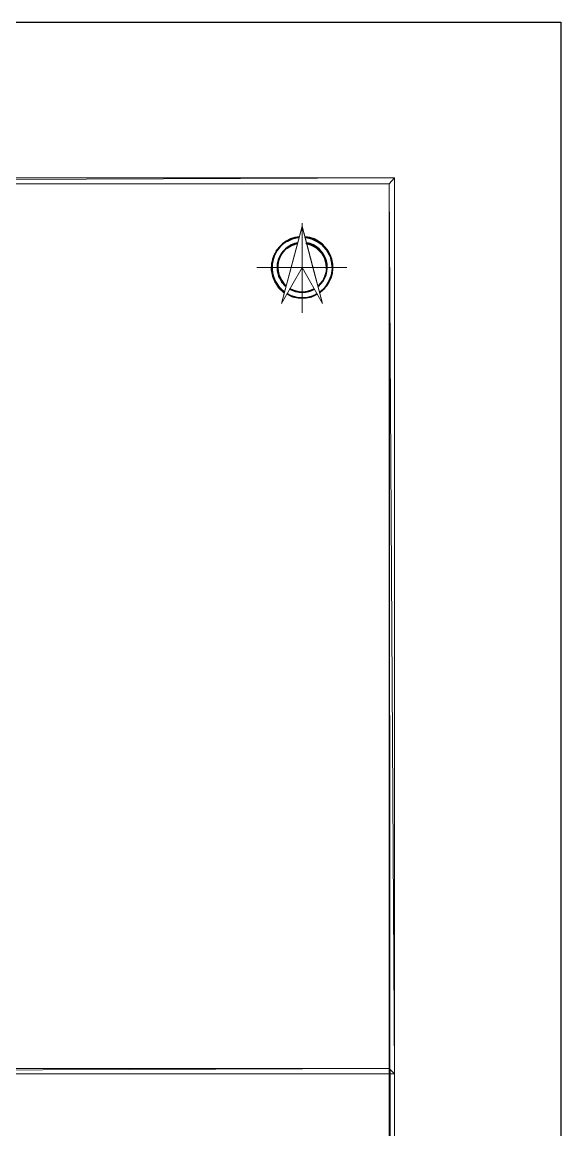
# Model space of a CAD drawing. Header units: inches. Extents: x 27 to 868, y 19 to 613.
# Drawn here: x 816.7 to 867.6, y 508.1 to 612.8 of the extents above; entities that cross this region are included whole.
import ezdxf

# ---------------------------------------------------------------- set-up
doc = ezdxf.new("R2010")
doc.units = ezdxf.units.IN
doc.header["$MEASUREMENT"] = 0
doc.layers.add('PDF_Geometry', color=7, linetype='Continuous')

msp = doc.modelspace()

# ---------------------------------------------------------------- linework, layer by layer
at = {"layer": 'PDF_Geometry', "lineweight": 25}
msp.add_lwpolyline([(26.63, 612.78), (867.64, 612.78), (867.64, 229.17)], dxfattribs=at)
at = {"layer": 'PDF_Geometry', "lineweight": 0}
for points in [[(55.41, 598.05), (55.91, 597.51), (851.92, 598.05), (55.41, 598.05)], [(55.91, 597.51), (851.92, 598.05), (851.42, 597.51), (55.91, 597.51)], [(720.4, 598.05), (720.9, 597.51), (851.92, 598.05), (720.4, 598.05)], [(720.9, 597.51), (851.92, 598.05), (851.42, 597.51), (720.9, 597.51)], [(851.92, 598.05), (851.42, 597.51)], [(851.92, 598.05), (851.42, 597.51), (851.75, 229.17)], [(851.92, 598.05), (851.42, 597.51), (851.92, 513.38), (851.92, 598.05)], [(851.92, 229.17), (851.92, 598.05)], [(851.42, 597.51), (851.75, 229.17)], [(851.42, 229.17), (851.42, 597.51)], [(851.42, 229.17), (851.42, 597.51)], [(851.42, 597.51), (851.92, 513.38), (851.42, 513.87), (851.42, 597.51)], [(843.18, 593.77), (843.18, 593.46)], [(841.24, 586.2), (843.18, 593.5), (845.12, 586.2)], [(840.75, 591.2), (840.84, 591.2), (841.15, 591.65), (840.75, 591.2)], [(840.84, 591.2), (841.15, 591.65), (841.2, 591.65), (840.84, 591.2)], [(841.15, 591.65), (841.2, 591.65), (841.2, 591.7), (841.15, 591.65)], [(841.2, 591.7), (841.24, 591.7), (841.65, 592.01), (841.2, 591.7)], [(841.2, 591.65), (841.2, 591.7), (841.24, 591.7), (841.2, 591.65)], [(841.24, 591.7), (841.65, 592.01), (841.69, 592.01), (841.24, 591.7)], [(841.65, 592.01), (841.69, 592.01), (841.69, 592.06), (841.65, 592.01)], [(841.69, 592.06), (841.83, 592.06), (842.14, 592.28), (841.69, 592.06)], [(841.69, 592.01), (841.69, 592.06), (841.83, 592.06), (841.69, 592.01)], [(841.69, 591.38), (841.78, 591.38), (842.1, 591.65), (841.69, 591.38)], [(841.78, 591.38), (842.1, 591.65), (842.19, 591.65), (841.78, 591.38)], [(841.83, 592.06), (842.14, 592.28), (842.28, 592.28), (841.83, 592.06)], [(842.1, 591.65), (842.19, 591.65), (842.19, 591.7), (842.1, 591.65)], [(842.14, 592.28), (842.28, 592.28), (842.28, 592.33), (842.14, 592.28)], [(842.19, 591.7), (842.37, 591.7), (842.59, 591.83), (842.19, 591.7)], [(842.19, 591.65), (842.19, 591.7), (842.37, 591.7), (842.19, 591.65)], [(842.28, 592.33), (842.5, 592.33), (842.64, 592.42), (842.28, 592.33)], [(842.28, 592.28), (842.28, 592.33), (842.5, 592.33), (842.28, 592.28)], [(842.37, 591.7), (842.59, 591.83), (842.73, 591.83), (842.37, 591.7)], [(842.5, 592.33), (842.64, 592.42), (842.91, 592.42), (842.5, 592.33)], [(842.73, 591.88), (842.59, 591.83), (842.73, 591.83), (842.73, 591.88)], [(842.91, 592.47), (842.64, 592.42), (842.91, 592.42), (842.91, 592.47)], [(843.45, 592.47), (843.45, 592.42), (843.67, 592.42), (843.45, 592.47)], [(843.81, 592.33), (844.08, 592.33), (843.45, 592.42), (843.81, 592.33)], [(844.08, 592.33), (843.45, 592.42), (843.67, 592.42), (844.08, 592.33)], [(843.58, 591.88), (843.58, 591.83), (843.76, 591.83), (843.58, 591.88)], [(843.99, 591.7), (844.17, 591.7), (843.58, 591.83), (843.99, 591.7)], [(844.17, 591.7), (843.58, 591.83), (843.76, 591.83), (844.17, 591.7)], [(844.08, 592.28), (844.17, 592.28), (843.81, 592.33), (844.08, 592.28)], [(844.17, 592.28), (843.81, 592.33), (844.08, 592.33), (844.17, 592.28)], [(844.12, 591.65), (844.21, 591.65), (843.99, 591.7), (844.12, 591.65)], [(844.21, 591.65), (843.99, 591.7), (844.17, 591.7), (844.21, 591.65)], [(844.53, 592.06), (844.67, 592.06), (844.08, 592.28), (844.53, 592.06)], [(844.67, 592.06), (844.08, 592.28), (844.17, 592.28), (844.67, 592.06)], [(844.58, 591.38), (844.67, 591.38), (844.12, 591.65), (844.58, 591.38)], [(844.67, 591.38), (844.12, 591.65), (844.21, 591.65), (844.67, 591.38)], [(844.62, 592.01), (844.71, 592.01), (844.53, 592.06), (844.62, 592.01)], [(844.71, 592.01), (844.53, 592.06), (844.67, 592.06), (844.71, 592.01)], [(845.07, 591.7), (845.16, 591.7), (844.62, 592.01), (845.07, 591.7)], [(845.16, 591.7), (844.62, 592.01), (844.71, 592.01), (845.16, 591.7)], [(845.12, 591.65), (845.21, 591.65), (845.07, 591.7), (845.12, 591.65)], [(845.21, 591.65), (845.07, 591.7), (845.16, 591.7), (845.21, 591.65)], [(845.52, 591.2), (845.57, 591.2), (845.12, 591.65), (845.52, 591.2)], [(845.57, 591.2), (845.12, 591.65), (845.21, 591.65), (845.57, 591.2)], [(840.3, 589.99), (840.34, 589.99), (840.48, 590.62), (840.3, 589.99)], [(840.34, 589.99), (840.48, 590.62), (840.52, 590.62), (840.34, 589.99)], [(840.48, 590.62), (840.52, 590.62), (840.75, 591.16), (840.48, 590.62)], [(840.48, 590.62), (840.52, 590.62), (840.52, 590.62), (840.48, 590.62)], [(840.52, 590.62), (840.52, 590.62), (840.48, 590.62), (840.52, 590.62)], [(840.52, 590.62), (840.75, 591.16), (840.79, 591.16), (840.52, 590.62)], [(840.75, 591.16), (840.79, 591.16), (840.75, 591.2), (840.75, 591.16)], [(840.79, 591.16), (840.75, 591.2), (840.84, 591.2), (840.79, 591.16)], [(840.97, 590.44), (841.06, 590.44), (841.24, 590.93), (840.97, 590.44)], [(841.06, 590.44), (841.24, 590.93), (841.33, 590.93), (841.06, 590.44)], [(841.24, 590.93), (841.33, 590.93), (841.29, 590.98), (841.24, 590.93)], [(841.29, 590.98), (841.33, 590.98), (841.65, 591.34), (841.29, 590.98)], [(841.33, 590.93), (841.29, 590.98), (841.33, 590.98), (841.33, 590.93)], [(841.33, 590.98), (841.65, 591.34), (841.69, 591.34), (841.33, 590.98)], [(841.65, 591.34), (841.69, 591.34), (841.69, 591.38), (841.65, 591.34)], [(841.69, 591.34), (841.69, 591.38), (841.78, 591.38), (841.69, 591.34)], [(844.62, 591.34), (844.71, 591.34), (844.58, 591.38), (844.62, 591.34)], [(844.71, 591.34), (844.58, 591.38), (844.67, 591.38), (844.71, 591.34)], [(844.98, 590.98), (845.07, 590.98), (844.62, 591.34), (844.98, 590.98)], [(845.07, 590.98), (844.62, 591.34), (844.71, 591.34), (845.07, 590.98)], [(845.03, 590.93), (845.07, 590.93), (844.98, 590.98), (845.03, 590.93)], [(845.07, 590.93), (844.98, 590.98), (845.07, 590.98), (845.07, 590.93)], [(845.3, 590.44), (845.34, 590.44), (845.03, 590.93), (845.3, 590.44)], [(845.34, 590.44), (845.03, 590.93), (845.07, 590.93), (845.34, 590.44)], [(845.52, 591.16), (845.61, 591.16), (845.52, 591.2), (845.52, 591.16)], [(845.61, 591.16), (845.52, 591.2), (845.57, 591.2), (845.61, 591.16)], [(845.84, 590.62), (845.88, 590.62), (845.52, 591.16), (845.84, 590.62)], [(845.88, 590.62), (845.52, 591.16), (845.61, 591.16), (845.88, 590.62)], [(845.84, 590.62), (845.88, 590.62), (845.88, 590.62), (845.84, 590.62)], [(845.88, 590.62), (845.88, 590.62), (845.84, 590.62), (845.88, 590.62)], [(845.97, 589.99), (846.06, 589.99), (845.84, 590.62), (845.97, 589.99)], [(846.06, 589.99), (845.84, 590.62), (845.88, 590.62), (846.06, 589.99)], [(838.9, 589.58), (842.14, 589.58)], [(840.25, 589.36), (840.34, 589.36), (840.3, 589.99), (840.25, 589.36)], [(840.3, 589.99), (840.34, 589.99), (840.34, 589.99), (840.3, 589.99)], [(840.34, 589.99), (840.34, 589.99), (840.3, 589.99), (840.34, 589.99)], [(840.34, 589.36), (840.3, 589.99), (840.34, 589.99), (840.34, 589.36)], [(840.84, 589.9), (840.88, 589.9), (840.97, 590.44), (840.84, 589.9)], [(840.84, 589.9), (840.88, 589.9), (840.88, 589.9), (840.84, 589.9)], [(840.88, 589.9), (840.88, 589.9), (840.84, 589.9), (840.88, 589.9)], [(840.84, 589.31), (840.88, 589.31), (840.84, 589.9), (840.84, 589.31)], [(840.88, 589.31), (840.84, 589.9), (840.88, 589.9), (840.88, 589.31)], [(840.88, 589.9), (840.97, 590.44), (841.02, 590.44), (840.88, 589.9)], [(841.02, 590.44), (841.02, 590.44), (840.97, 590.44), (841.02, 590.44)], [(841.02, 590.44), (840.97, 590.44), (841.06, 590.44), (841.02, 590.44)], [(841.24, 586.2), (843.18, 589.58), (845.12, 586.2)], [(843.18, 589.58), (843.18, 585.3)], [(844.21, 589.58), (847.41, 589.58)], [(845.3, 590.44), (845.34, 590.44), (845.34, 590.44), (845.3, 590.44)], [(845.34, 590.44), (845.34, 590.44), (845.3, 590.44), (845.34, 590.44)], [(845.43, 589.9), (845.52, 589.9), (845.3, 590.44), (845.43, 589.9)], [(845.52, 589.9), (845.3, 590.44), (845.34, 590.44), (845.52, 589.9)], [(845.43, 589.9), (845.52, 589.9), (845.52, 589.9), (845.43, 589.9)], [(845.52, 589.9), (845.52, 589.9), (845.43, 589.9), (845.52, 589.9)], [(845.48, 589.31), (845.52, 589.31), (845.43, 589.9), (845.48, 589.31)], [(845.52, 589.31), (845.43, 589.9), (845.52, 589.9), (845.52, 589.31)], [(845.97, 589.99), (846.06, 589.99), (846.06, 589.99), (845.97, 589.99)], [(846.06, 589.99), (846.06, 589.99), (845.97, 589.99), (846.06, 589.99)], [(846.02, 589.36), (846.06, 589.36), (845.97, 589.99), (846.02, 589.36)], [(846.06, 589.36), (845.97, 589.99), (846.06, 589.99), (846.06, 589.36)], [(840.25, 589.36), (840.34, 589.36), (840.34, 589.36), (840.25, 589.36)], [(840.34, 589.36), (840.34, 589.36), (840.25, 589.36), (840.34, 589.36)], [(840.39, 588.77), (840.43, 588.77), (840.25, 589.36), (840.39, 588.77)], [(840.43, 588.77), (840.25, 589.36), (840.34, 589.36), (840.43, 588.77)], [(840.39, 588.73), (840.43, 588.73), (840.39, 588.77), (840.39, 588.73)], [(840.43, 588.73), (840.39, 588.77), (840.43, 588.77), (840.43, 588.73)], [(840.61, 588.19), (840.66, 588.19), (840.39, 588.73), (840.61, 588.19)], [(840.66, 588.19), (840.39, 588.73), (840.43, 588.73), (840.66, 588.19)], [(840.84, 589.31), (840.88, 589.31), (840.88, 589.31), (840.84, 589.31)], [(840.88, 589.31), (840.88, 589.31), (840.84, 589.31), (840.88, 589.31)], [(840.97, 588.77), (841.02, 588.77), (840.84, 589.31), (840.97, 588.77)], [(841.02, 588.77), (840.84, 589.31), (840.88, 589.31), (841.02, 588.77)], [(840.97, 588.73), (841.02, 588.73), (840.97, 588.77), (840.97, 588.73)], [(841.02, 588.73), (840.97, 588.77), (841.02, 588.77), (841.02, 588.73)], [(841.24, 588.23), (841.29, 588.23), (840.97, 588.73), (841.24, 588.23)], [(841.29, 588.23), (840.97, 588.73), (841.02, 588.73), (841.29, 588.23)], [(845.07, 588.23), (845.12, 588.23), (845.3, 588.73), (845.07, 588.23)], [(845.12, 588.23), (845.3, 588.73), (845.39, 588.73), (845.12, 588.23)], [(845.3, 588.73), (845.39, 588.73), (845.34, 588.77), (845.3, 588.73)], [(845.34, 588.77), (845.39, 588.77), (845.48, 589.31), (845.34, 588.77)], [(845.39, 588.73), (845.34, 588.77), (845.39, 588.77), (845.39, 588.73)], [(845.39, 588.77), (845.48, 589.31), (845.52, 589.31), (845.39, 588.77)], [(845.48, 589.31), (845.52, 589.31), (845.52, 589.31), (845.48, 589.31)], [(845.52, 589.31), (845.52, 589.31), (845.48, 589.31), (845.52, 589.31)], [(845.66, 588.19), (845.7, 588.19), (845.88, 588.73), (845.66, 588.19)], [(845.7, 588.19), (845.88, 588.73), (845.97, 588.73), (845.7, 588.19)], [(845.88, 588.73), (845.97, 588.73), (845.93, 588.77), (845.88, 588.73)], [(845.93, 588.77), (845.97, 588.77), (846.02, 589.36), (845.93, 588.77)], [(845.97, 588.73), (845.93, 588.77), (845.97, 588.77), (845.97, 588.73)], [(845.97, 588.77), (846.02, 589.36), (846.06, 589.36), (845.97, 588.77)], [(846.02, 589.36), (846.06, 589.36), (846.06, 589.36), (846.02, 589.36)], [(846.06, 589.36), (846.06, 589.36), (846.02, 589.36), (846.06, 589.36)], [(840.66, 588.14), (840.7, 588.14), (840.61, 588.19), (840.66, 588.14)], [(840.7, 588.14), (840.61, 588.19), (840.66, 588.19), (840.7, 588.14)], [(840.97, 587.65), (841.06, 587.65), (840.66, 588.14), (840.97, 587.65)], [(841.06, 587.65), (840.66, 588.14), (840.7, 588.14), (841.06, 587.65)], [(841.02, 587.6), (841.11, 587.6), (840.97, 587.65), (841.02, 587.6)], [(841.11, 587.6), (840.97, 587.65), (841.06, 587.65), (841.11, 587.6)], [(841.42, 587.24), (841.51, 587.24), (841.02, 587.6), (841.42, 587.24)], [(841.51, 587.24), (841.02, 587.6), (841.11, 587.6), (841.51, 587.24)], [(841.24, 588.19), (841.33, 588.19), (841.24, 588.23), (841.24, 588.19)], [(841.33, 588.19), (841.24, 588.23), (841.29, 588.23), (841.33, 588.19)], [(841.6, 587.83), (841.65, 587.83), (841.24, 588.19), (841.6, 587.83)], [(841.65, 587.83), (841.24, 588.19), (841.33, 588.19), (841.65, 587.83)], [(841.6, 587.83), (841.65, 587.83), (841.65, 587.78), (841.6, 587.83)], [(842.01, 587.56), (842.01, 587.51), (842.1, 587.51), (842.01, 587.56)], [(842.46, 587.33), (842.59, 587.33), (842.01, 587.51), (842.46, 587.33)], [(842.59, 587.33), (842.01, 587.51), (842.1, 587.51), (842.59, 587.33)], [(843.76, 587.33), (843.9, 587.33), (844.21, 587.51), (843.76, 587.33)], [(843.9, 587.33), (844.21, 587.51), (844.35, 587.51), (843.9, 587.33)], [(844.3, 587.56), (844.21, 587.51), (844.35, 587.51), (844.3, 587.56)], [(845.03, 588.19), (844.67, 587.83), (844.76, 587.83), (845.03, 588.19)], [(844.67, 587.83), (844.76, 587.83), (844.71, 587.78), (844.67, 587.83)], [(845.03, 588.19), (845.07, 588.19), (844.76, 587.83), (845.03, 588.19)], [(844.85, 587.24), (844.89, 587.24), (845.25, 587.6), (844.85, 587.24)], [(844.89, 587.24), (845.25, 587.6), (845.34, 587.6), (844.89, 587.24)], [(845.03, 588.19), (845.07, 588.19), (845.07, 588.23), (845.03, 588.19)], [(845.07, 588.19), (845.07, 588.23), (845.12, 588.23), (845.07, 588.19)], [(845.25, 587.6), (845.34, 587.6), (845.3, 587.65), (845.25, 587.6)], [(845.3, 587.65), (845.34, 587.65), (845.66, 588.14), (845.3, 587.65)], [(845.34, 587.6), (845.3, 587.65), (845.34, 587.65), (845.34, 587.6)], [(845.34, 587.65), (845.66, 588.14), (845.7, 588.14), (845.34, 587.65)], [(845.66, 588.14), (845.7, 588.14), (845.66, 588.19), (845.66, 588.14)], [(845.7, 588.14), (845.66, 588.19), (845.7, 588.19), (845.7, 588.14)], [(841.47, 587.2), (841.51, 587.2), (841.42, 587.24), (841.47, 587.2)], [(841.51, 587.2), (841.42, 587.24), (841.51, 587.24), (841.51, 587.2)], [(841.47, 587.2), (841.51, 587.2), (841.51, 587.2), (841.47, 587.2)], [(841.74, 587.11), (841.74, 587.06), (841.83, 587.06), (841.74, 587.11)], [(842.14, 586.84), (842.28, 586.84), (841.74, 587.06), (842.14, 586.84)], [(842.28, 586.84), (841.74, 587.06), (841.83, 587.06), (842.28, 586.84)], [(842.28, 586.79), (842.5, 586.79), (842.14, 586.84), (842.28, 586.79)], [(842.5, 586.79), (842.14, 586.84), (842.28, 586.84), (842.5, 586.79)], [(842.64, 586.75), (842.86, 586.75), (842.28, 586.79), (842.64, 586.75)], [(842.86, 586.75), (842.28, 586.79), (842.5, 586.79), (842.86, 586.75)], [(842.55, 587.29), (842.95, 587.29), (842.46, 587.33), (842.55, 587.29)], [(842.95, 587.29), (842.46, 587.33), (842.59, 587.33), (842.95, 587.29)], [(842.77, 587.29), (843.18, 587.29), (842.55, 587.29), (842.77, 587.29)], [(843.18, 587.29), (842.55, 587.29), (842.95, 587.29), (843.18, 587.29)], [(842.86, 586.7), (843.45, 586.7), (842.64, 586.75), (842.86, 586.7)], [(843.45, 586.7), (842.64, 586.75), (843.72, 586.75), (843.45, 586.7)], [(842.91, 587.24), (843.4, 587.24), (842.77, 587.29), (842.91, 587.24)], [(843.4, 587.24), (842.77, 587.29), (843.54, 587.29), (843.4, 587.24)], [(842.91, 587.24), (843.4, 587.24), (843.18, 587.2), (842.91, 587.24)], [(843.18, 587.29), (843.54, 587.29), (843.4, 587.29), (843.18, 587.29)], [(843.4, 587.29), (843.76, 587.29), (843.76, 587.33), (843.4, 587.29)], [(843.54, 587.29), (843.4, 587.29), (843.76, 587.29), (843.54, 587.29)], [(843.45, 586.75), (843.72, 586.75), (843.81, 586.79), (843.45, 586.75)], [(843.72, 586.75), (843.81, 586.79), (844.08, 586.79), (843.72, 586.75)], [(843.76, 587.29), (843.76, 587.33), (843.9, 587.33), (843.76, 587.29)], [(843.81, 586.79), (844.08, 586.79), (844.03, 586.84), (843.81, 586.79)], [(844.03, 586.84), (844.17, 586.84), (844.48, 587.06), (844.03, 586.84)], [(844.08, 586.79), (844.03, 586.84), (844.17, 586.84), (844.08, 586.79)], [(844.17, 586.84), (844.48, 587.06), (844.62, 587.06), (844.17, 586.84)], [(844.58, 587.11), (844.48, 587.06), (844.62, 587.06), (844.58, 587.11)], [(844.89, 587.24), (844.85, 587.24), (844.85, 587.2), (844.89, 587.24)], [(844.85, 587.24), (844.85, 587.2), (844.85, 587.2), (844.85, 587.24)], [(844.85, 587.2), (844.85, 587.2), (844.85, 587.2)], [(851.92, 513.38), (851.42, 513.87), (720.4, 513.38), (851.92, 513.38)], [(851.42, 513.87), (720.4, 513.38), (720.9, 513.87), (851.42, 513.87)]]:
    msp.add_lwpolyline(points, dxfattribs=at)
at = {"layer": 'PDF_Geometry', "color": 9, "lineweight": 0, "true_color": 0xbababa}
for points in [[(842.14, 589.58), (843.18, 589.58), (843.18, 593.46), (842.14, 589.58)], [(843.18, 589.58), (843.18, 593.46), (844.21, 589.58), (843.18, 589.58)], [(841.24, 586.2), (842.14, 589.58), (843.18, 589.58), (841.24, 586.2)], [(843.18, 589.58), (844.21, 589.58), (845.12, 586.2), (843.18, 589.58)]]:
    msp.add_lwpolyline(points, dxfattribs=at)
at = {"layer": 'PDF_Geometry', "lineweight": 25}
for centre, radius, start, end in [((843.2, 589.61), 2.9, 95.1886, 234.8139), ((843.2, 589.61), 2.86, 95.5572, 234.4387), ((843.2, 589.61), 2.36, 100.1984, 229.8045), ((843.2, 589.61), 2.32, 100.7884, 229.2147), ((843.2, 589.61), 2.9, 305.1874, 84.8101), ((843.2, 589.61), 2.86, 305.5597, 84.4442), ((843.2, 589.61), 2.36, 310.1985, 79.7984), ((843.2, 589.61), 2.32, 310.1976, 79.2128), ((843.2, 589.6), 2.36, 240, 299.9996), ((843.2, 589.61), 2.32, 240.0023, 299.9981), ((843.2, 589.6), 2.9, 240.0003, 299.9997), ((843.2, 589.6), 2.86, 239.9994, 300.0009)]:
    msp.add_arc(centre, radius, start, end, dxfattribs=at)

doc.saveas('drawing.dxf')
